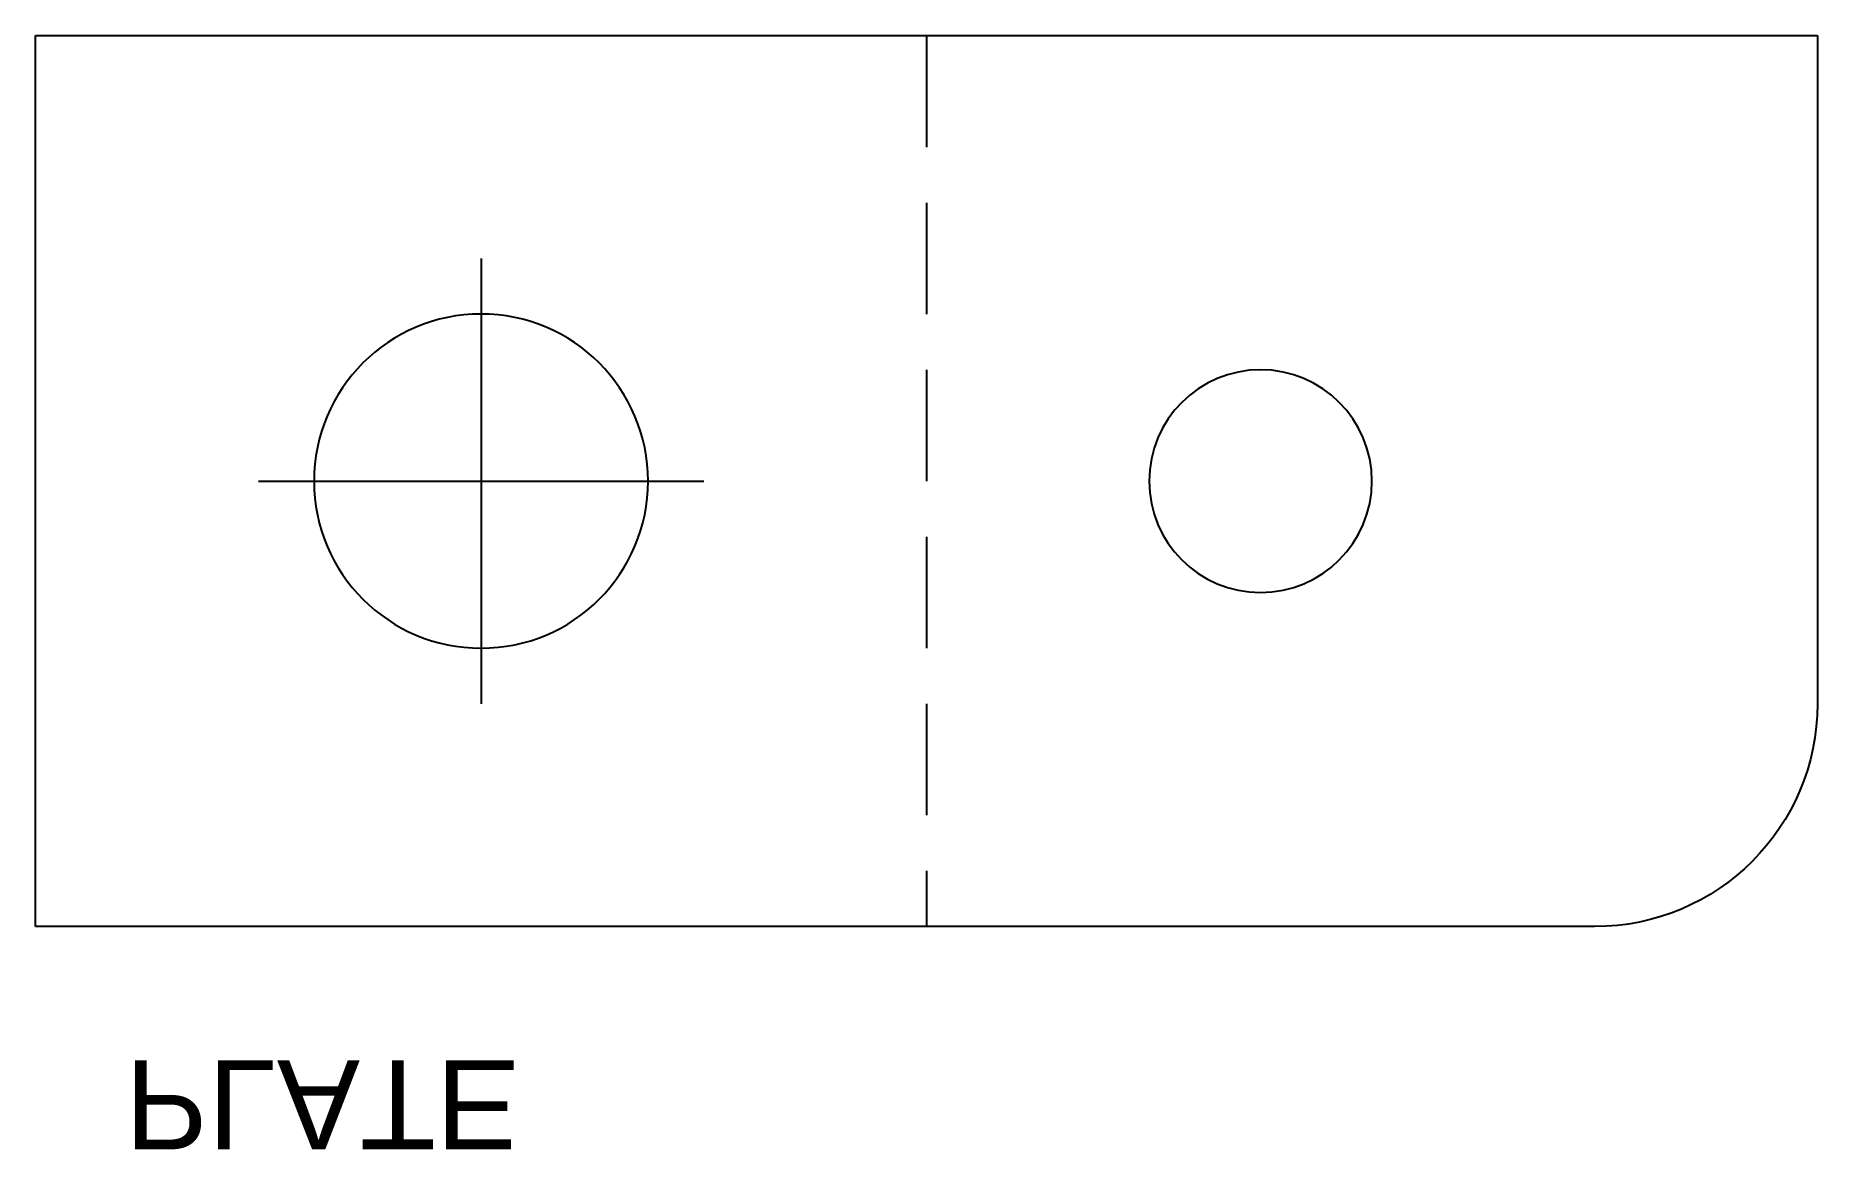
# Model space of a CAD drawing. Header units: inches. Extents: x 0 to 4, y -2.5 to 0.
import ezdxf

# ---------------------------------------------------------------- set-up
doc = ezdxf.new("R2010")
doc.units = ezdxf.units.IN
doc.header["$MEASUREMENT"] = 0
doc.linetypes.add('CENTER', pattern=[2, 1.25, -0.25, 0.25, -0.25])
doc.linetypes.add('HIDDEN', pattern=[0.375, 0.25, -0.125])
for name, color, linetype in [('CENTER', 3, 'CENTER'), ('DIM', 2, 'Continuous'), ('HIDDEN', 1, 'HIDDEN'), ('OBJECT', 7, 'Continuous')]:
    doc.layers.add(name, color=color, linetype=linetype)
doc.styles.get("Standard").update_dxf_attribs({"font": 'arial.ttf'})

msp = doc.modelspace()

# ---------------------------------------------------------------- linework, layer by layer
at = {"layer": 'CENTER', "extrusion": (0, -1.22465e-16, -1)}
for p, q in [((1, -0.5), (1, -1.5)), ((0.5, -1), (1.5, -1))]:
    msp.add_line(p, q, dxfattribs=at)
at = {"layer": 'HIDDEN', "extrusion": (0, -1.22465e-16, -1)}
msp.add_line((2, 0), (2, -2), dxfattribs=at)
at = {"layer": 'OBJECT', "extrusion": (0, -1.22465e-16, -1)}
for p, q in [((0, 0), (4, 0)), ((0, -2), (0, 0)), ((4, 0), (4, -1.5)), ((3.5, -2), (0, -2))]:
    msp.add_line(p, q, dxfattribs=at)
for centre, radius in [((-1, -1), 0.375), ((-2.75, -1), 0.25)]:
    msp.add_circle(centre, radius, dxfattribs=at)
msp.add_arc((-3.5, -1.5), 0.5, 180, 270, dxfattribs=at)

# ---------------------------------------------------------------- texts
at = {"layer": 'DIM', "extrusion": (0, -1.22465e-16, -1)}
msp.add_text('PLATE', height=0.2, rotation=180, dxfattribs=at).set_placement((-0.2, -2.3))

doc.saveas('drawing.dxf')
